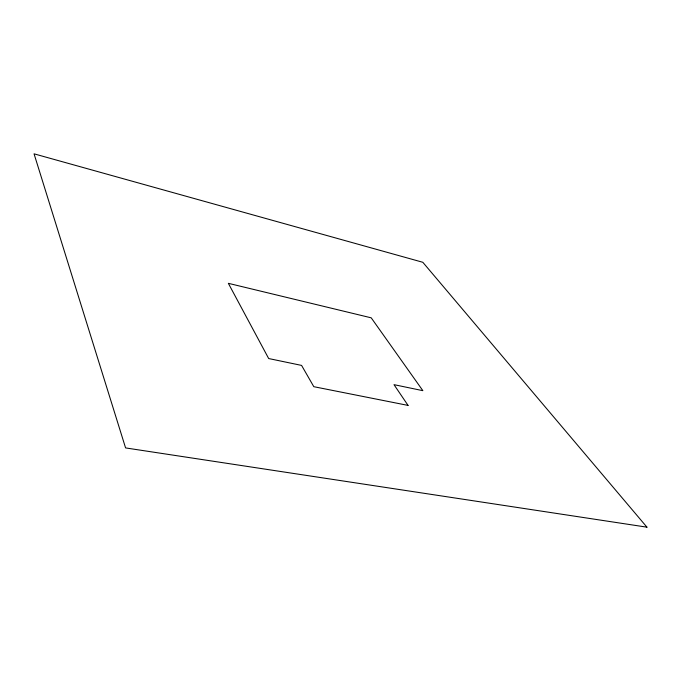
<?xml version="1.0" encoding="UTF-8"?>
<svg xmlns="http://www.w3.org/2000/svg" width="681" height="681" viewBox="0 0 681 681"><rect width="100%" height="100%" fill="white"/><g stroke="black" fill="none" stroke-linecap="round" stroke-linejoin="round"><path stroke-width="1.02" d="M646.95 527.171L125.585 447.919L34.05 153.829L422.816 262.287L646.95 527.171M408.055 405.408L313.805 386.689L301.581 365.408L268.68 358.546L228.348 283.322L371.222 317.831L422.867 390.673L393.993 384.654L408.055 405.408"/></g></svg>
